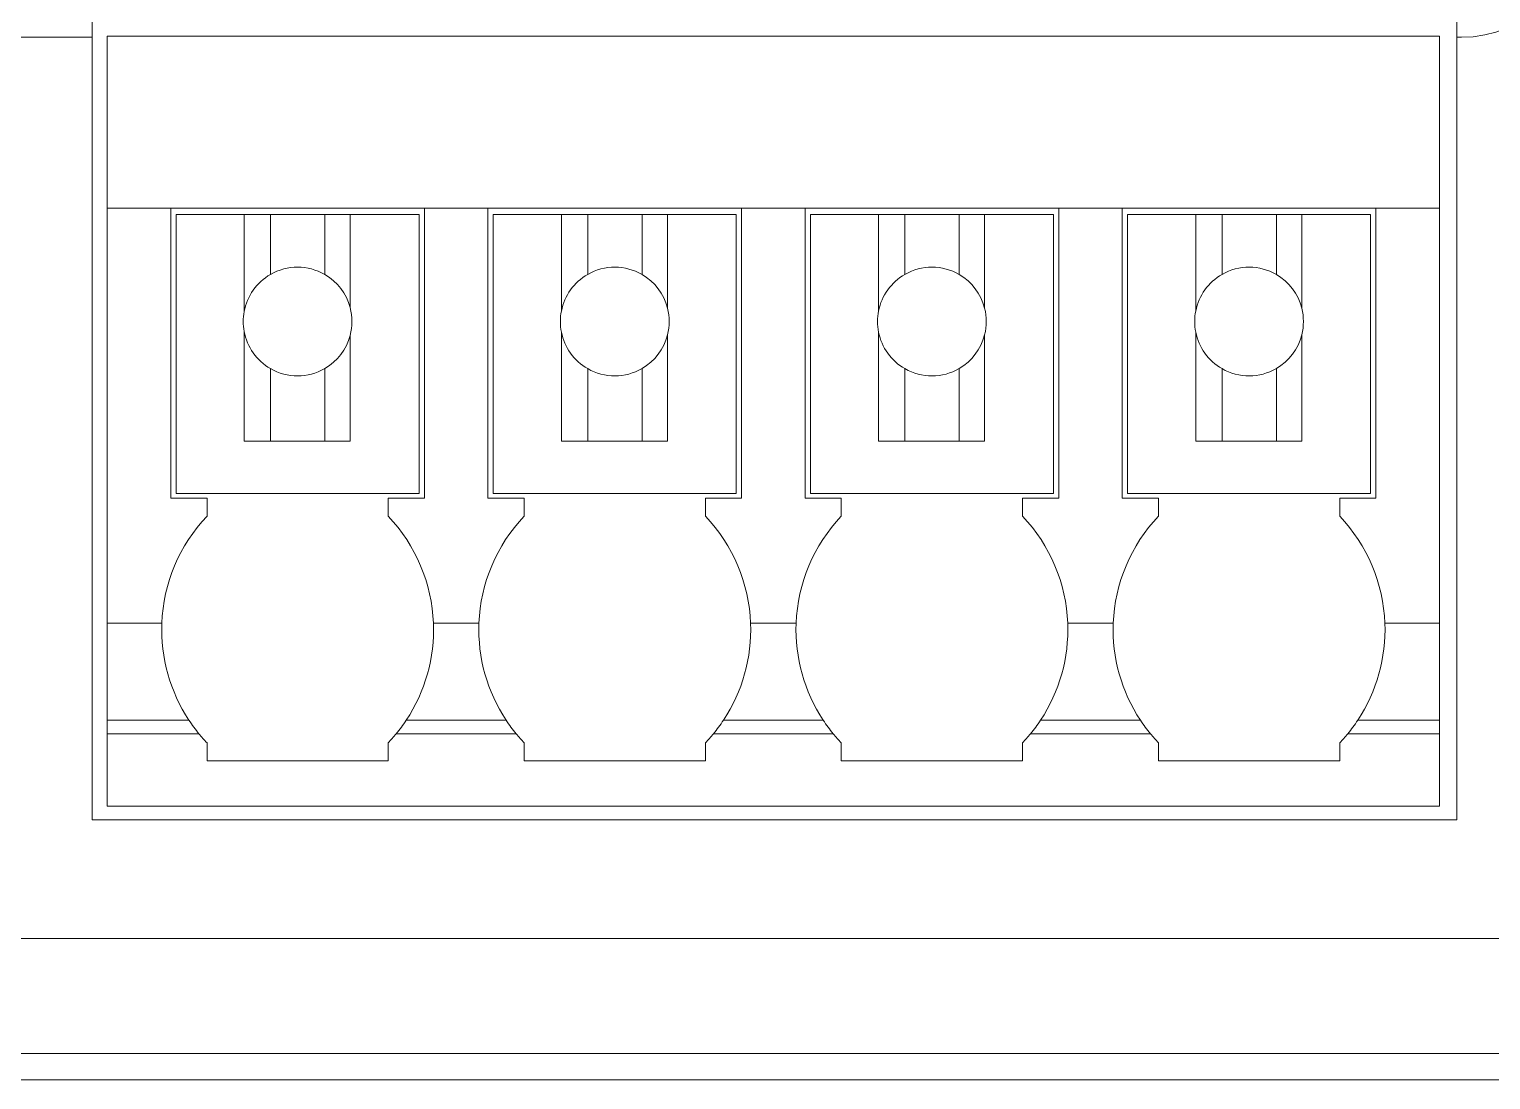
# Model space of a CAD drawing. Header units: inches. Extents: x 0.3 to 10.6, y 0.4 to 8.2.
# Drawn here: x 2.375 to 3.01, y 3.493 to 3.95 of the extents above; entities that cross this region are included whole.
import ezdxf

# ---------------------------------------------------------------- set-up
doc = ezdxf.new("R2010")
doc.units = ezdxf.units.IN
doc.header["$MEASUREMENT"] = 0

msp = doc.modelspace()

# ---------------------------------------------------------------- linework, layer by layer
at = {"color": 7, "linetype": 'Continuous', "lineweight": 15}
for p, q in [((2.40256, 3.94644), (2.40256, 3.95294)), ((2.99556, 3.95294), (2.99556, 3.94644)), ((2.05128, 3.94644), (2.40256, 3.94644)), ((2.40256, 3.94644), (2.40256, 3.60644)), ((2.98792, 3.94695), (2.40918, 3.94695)), ((2.40918, 3.94695), (2.40918, 3.87214)), ((2.98792, 3.94695), (2.98792, 3.87214)), ((2.99556, 3.94644), (2.99756, 3.94644)), ((2.99556, 3.60644), (2.99556, 3.94644)), ((2.43674, 3.87214), (2.40918, 3.87214)), ((2.40918, 3.87214), (2.40918, 3.69178)), ((2.43674, 3.87214), (2.43674, 3.74616)), ((2.54697, 3.87214), (2.43674, 3.87214)), ((2.4391, 3.86939), (2.4391, 3.74813)), ((2.46863, 3.86939), (2.4391, 3.86939)), ((2.46863, 3.82723), (2.46863, 3.86939)), ((2.48004, 3.86939), (2.46863, 3.86939)), ((2.48004, 3.86939), (2.48004, 3.84339)), ((2.50367, 3.86939), (2.48004, 3.86939)), ((2.51469, 3.86939), (2.50367, 3.86939)), ((2.50367, 3.86939), (2.50367, 3.84339)), ((2.51469, 3.86939), (2.51469, 3.82898)), ((2.54461, 3.86939), (2.51469, 3.86939)), ((2.54461, 3.74813), (2.54461, 3.86939)), ((2.54697, 3.74616), (2.54697, 3.87214)), ((2.57453, 3.87214), (2.54697, 3.87214)), ((2.57453, 3.87214), (2.57453, 3.74616)), ((2.68477, 3.87214), (2.57453, 3.87214)), ((2.57689, 3.86939), (2.57689, 3.74813)), ((2.60647, 3.86939), (2.57689, 3.86939)), ((2.61789, 3.86939), (2.60647, 3.86939)), ((2.60647, 3.8275), (2.60647, 3.86939)), ((2.61789, 3.86939), (2.61789, 3.84342)), ((2.64151, 3.86939), (2.61789, 3.86939)), ((2.65254, 3.86939), (2.64151, 3.86939)), ((2.64151, 3.86939), (2.64151, 3.84336)), ((2.65254, 3.86939), (2.65254, 3.82878)), ((2.68241, 3.86939), (2.65254, 3.86939)), ((2.68241, 3.74813), (2.68241, 3.86939)), ((2.71233, 3.87214), (2.68477, 3.87214)), ((2.68477, 3.74616), (2.68477, 3.87214)), ((2.71233, 3.87214), (2.71233, 3.74616)), ((2.82256, 3.87214), (2.71233, 3.87214)), ((2.71469, 3.86939), (2.71469, 3.74813)), ((2.74427, 3.86939), (2.71469, 3.86939)), ((2.75569, 3.86939), (2.74427, 3.86939)), ((2.74427, 3.8275), (2.74427, 3.86939)), ((2.75569, 3.86939), (2.75569, 3.84342)), ((2.77931, 3.86939), (2.75569, 3.86939)), ((2.79033, 3.86939), (2.77931, 3.86939)), ((2.77931, 3.86939), (2.77931, 3.84336)), ((2.79033, 3.86939), (2.79033, 3.82878)), ((2.8202, 3.86939), (2.79033, 3.86939)), ((2.8202, 3.74813), (2.8202, 3.86939)), ((2.82256, 3.74616), (2.82256, 3.87214)), ((2.85012, 3.87214), (2.82256, 3.87214)), ((2.85012, 3.87214), (2.85012, 3.74616)), ((2.96036, 3.87214), (2.85012, 3.87214)), ((2.85249, 3.86939), (2.85249, 3.74813)), ((2.88206, 3.86939), (2.85249, 3.86939)), ((2.88206, 3.8275), (2.88206, 3.86939)), ((2.89348, 3.86939), (2.88206, 3.86939)), ((2.89348, 3.86939), (2.89348, 3.84342)), ((2.9171, 3.86939), (2.89348, 3.86939)), ((2.9171, 3.86939), (2.9171, 3.84336)), ((2.92813, 3.86939), (2.9171, 3.86939)), ((2.92813, 3.86939), (2.92813, 3.82878)), ((2.958, 3.86939), (2.92813, 3.86939)), ((2.958, 3.74813), (2.958, 3.86939)), ((2.96036, 3.74616), (2.96036, 3.87214)), ((2.98792, 3.87214), (2.96036, 3.87214)), ((2.98792, 3.87214), (2.98792, 3.69178)), ((2.46863, 3.77096), (2.46863, 3.81864)), ((2.51469, 3.81688), (2.51469, 3.77096)), ((2.60647, 3.77096), (2.60647, 3.81836)), ((2.65254, 3.81708), (2.65254, 3.77096)), ((2.74427, 3.77096), (2.74427, 3.81836)), ((2.79033, 3.81708), (2.79033, 3.77096)), ((2.88206, 3.77096), (2.88206, 3.81836)), ((2.92813, 3.81708), (2.92813, 3.77096)), ((2.48004, 3.80247), (2.48004, 3.77096)), ((2.50367, 3.80247), (2.50367, 3.77096)), ((2.61789, 3.80244), (2.61789, 3.77096)), ((2.64151, 3.8025), (2.64151, 3.77096)), ((2.75569, 3.80244), (2.75569, 3.77096)), ((2.77931, 3.8025), (2.77931, 3.77096)), ((2.89348, 3.80244), (2.89348, 3.77096)), ((2.9171, 3.8025), (2.9171, 3.77096)), ((2.46863, 3.77096), (2.51469, 3.77096)), ((2.60647, 3.77096), (2.65254, 3.77096)), ((2.74427, 3.77096), (2.79033, 3.77096)), ((2.88206, 3.77096), (2.92813, 3.77096)), ((2.4391, 3.74813), (2.54461, 3.74813)), ((2.57689, 3.74813), (2.68241, 3.74813)), ((2.71469, 3.74813), (2.8202, 3.74813)), ((2.85249, 3.74813), (2.958, 3.74813)), ((2.43674, 3.74616), (2.45249, 3.74616)), ((2.45249, 3.74616), (2.45249, 3.73829)), ((2.53123, 3.74616), (2.54697, 3.74616)), ((2.53123, 3.73829), (2.53123, 3.74616)), ((2.57453, 3.74616), (2.59028, 3.74616)), ((2.59028, 3.74616), (2.59028, 3.73829)), ((2.66902, 3.73829), (2.66902, 3.74616)), ((2.66902, 3.74616), (2.68477, 3.74616)), ((2.71233, 3.74616), (2.72808, 3.74616)), ((2.72808, 3.74616), (2.72808, 3.73829)), ((2.80682, 3.74616), (2.82256, 3.74616)), ((2.80682, 3.73829), (2.80682, 3.74616)), ((2.85012, 3.74616), (2.86587, 3.74616)), ((2.86587, 3.74616), (2.86587, 3.73829)), ((2.94461, 3.73829), (2.94461, 3.74616)), ((2.94461, 3.74616), (2.96036, 3.74616)), ((2.43285, 3.69178), (2.40918, 3.69178)), ((2.40918, 3.69178), (2.40918, 3.64969)), ((2.57065, 3.69178), (2.55086, 3.69178)), ((2.70844, 3.69178), (2.68865, 3.69178)), ((2.84624, 3.69178), (2.82645, 3.69178)), ((2.98792, 3.69178), (2.96425, 3.69178)), ((2.98792, 3.69178), (2.98792, 3.64969)), ((2.44465, 3.64969), (2.40918, 3.64969)), ((2.40918, 3.64969), (2.40918, 3.6438)), ((2.58245, 3.64969), (2.53906, 3.64969)), ((2.72024, 3.64969), (2.67685, 3.64969)), ((2.85804, 3.64969), (2.81465, 3.64969)), ((2.98792, 3.64969), (2.95244, 3.64969)), ((2.98792, 3.64969), (2.98792, 3.6438)), ((2.449, 3.6438), (2.40918, 3.6438)), ((2.40918, 3.6438), (2.40918, 3.6123)), ((2.45249, 3.63986), (2.45249, 3.63199)), ((2.53123, 3.63199), (2.53123, 3.63986)), ((2.5868, 3.6438), (2.53471, 3.6438)), ((2.59028, 3.63986), (2.59028, 3.63199)), ((2.66902, 3.63199), (2.66902, 3.63986)), ((2.72459, 3.6438), (2.6725, 3.6438)), ((2.72808, 3.63986), (2.72808, 3.63199)), ((2.80682, 3.63199), (2.80682, 3.63986)), ((2.86239, 3.6438), (2.8103, 3.6438)), ((2.86587, 3.63986), (2.86587, 3.63199)), ((2.94461, 3.63199), (2.94461, 3.63986)), ((2.98792, 3.6438), (2.94809, 3.6438)), ((2.98792, 3.6438), (2.98792, 3.6123)), ((2.45249, 3.63199), (2.53123, 3.63199)), ((2.59028, 3.63199), (2.66902, 3.63199)), ((2.72808, 3.63199), (2.80682, 3.63199)), ((2.86587, 3.63199), (2.94461, 3.63199)), ((2.40918, 3.6123), (2.98792, 3.6123)), ((2.40256, 3.60644), (2.99556, 3.60644)), ((2.3032, 3.55479), (3.04271, 3.55479)), ((3.05271, 3.5048), (2.3032, 3.5048)), ((2.07906, 3.49344), (3.05406, 3.49344))]:
    msp.add_line(p, q, dxfattribs=at)
for centre, radius, start, end in [((2.99756, 3.99644), 0.05, 270, 0), ((2.49186, 3.82293), 0.02362, 120, 169.52469), ((2.49186, 3.82293), 0.02362, 60, 120), ((2.49186, 3.82293), 0.02362, 14.83511, 60), ((2.62965, 3.82293), 0.02362, 119.85456, 168.85268), ((2.62965, 3.82293), 0.02362, 59.85434, 119.85456), ((2.62965, 3.82293), 0.02362, 14.33454, 59.85434), ((2.76745, 3.82293), 0.02362, 119.85456, 168.85268), ((2.76745, 3.82293), 0.02362, 59.85434, 119.85456), ((2.76745, 3.82293), 0.02362, 14.33454, 59.85434), ((2.90524, 3.82293), 0.02362, 119.85456, 168.85268), ((2.90524, 3.82293), 0.02362, 59.85434, 119.85456), ((2.90524, 3.82293), 0.02362, 14.33454, 59.85434), ((2.49186, 3.82293), 0.02362, 169.52469, 190.47531), ((2.49186, 3.82293), 0.02362, 345.16489, 14.83511), ((2.62965, 3.82293), 0.02362, 168.85268, 191.14732), ((2.62965, 3.82293), 0.02362, 345.66546, 14.33454), ((2.76745, 3.82293), 0.02362, 168.85268, 191.14732), ((2.76745, 3.82293), 0.02362, 345.66546, 14.33454), ((2.90524, 3.82293), 0.02362, 168.85268, 191.14732), ((2.90524, 3.82293), 0.02362, 345.66546, 14.33454), ((2.49186, 3.82293), 0.02362, 190.47531, 240), ((2.49186, 3.82293), 0.02362, 300, 345.16489), ((2.62965, 3.82293), 0.02362, 191.14732, 240.14544), ((2.62965, 3.82293), 0.02362, 300.14566, 345.66546), ((2.76745, 3.82293), 0.02362, 191.14732, 240.14544), ((2.76745, 3.82293), 0.02362, 300.14566, 345.66546), ((2.90524, 3.82293), 0.02362, 191.14732, 240.14544), ((2.90524, 3.82293), 0.02362, 300.14566, 345.66546), ((2.49186, 3.82293), 0.02362, 240, 300), ((2.62965, 3.82293), 0.02362, 240.14544, 300.14566), ((2.76745, 3.82293), 0.02362, 240.14544, 300.14566), ((2.90524, 3.82293), 0.02362, 240.14544, 300.14566), ((2.50416, 3.68907), 0.07136, 136.39718, 177.82524), ((2.47955, 3.68907), 0.07136, 2.17476, 43.60282), ((2.64195, 3.68907), 0.07136, 136.39718, 177.82524), ((2.61735, 3.68907), 0.07136, 2.17476, 43.60282), ((2.77975, 3.68907), 0.07136, 136.39718, 177.82524), ((2.75514, 3.68907), 0.07136, 2.17476, 43.60282), ((2.91754, 3.68907), 0.07136, 136.39718, 177.82524), ((2.89294, 3.68907), 0.07136, 2.17476, 43.60282), ((2.50416, 3.68907), 0.07136, 177.82524, 213.49925), ((2.47955, 3.68907), 0.07136, 326.50075, 2.17476), ((2.64195, 3.68907), 0.07136, 177.82524, 213.49925), ((2.61735, 3.68907), 0.07136, 326.50075, 2.17476), ((2.77975, 3.68907), 0.07136, 177.82524, 213.49925), ((2.75514, 3.68907), 0.07136, 326.50075, 2.17476), ((2.91754, 3.68907), 0.07136, 177.82524, 213.49925), ((2.89294, 3.68907), 0.07136, 326.50075, 2.17476), ((2.50416, 3.68907), 0.07136, 213.49925, 219.38163), ((2.47955, 3.68907), 0.07136, 320.61837, 326.50075), ((2.64195, 3.68907), 0.07136, 213.49925, 219.38163), ((2.61735, 3.68907), 0.07136, 320.61837, 326.50075), ((2.77975, 3.68907), 0.07136, 213.49925, 219.38163), ((2.75514, 3.68907), 0.07136, 320.61837, 326.50075), ((2.91754, 3.68907), 0.07136, 213.49925, 219.38163), ((2.89294, 3.68907), 0.07136, 320.61837, 326.50075), ((2.50416, 3.68907), 0.07136, 219.38163, 223.60282), ((2.47955, 3.68907), 0.07136, 316.39718, 320.61837), ((2.64195, 3.68907), 0.07136, 219.38163, 223.60282), ((2.61735, 3.68907), 0.07136, 316.39718, 320.61837), ((2.77975, 3.68907), 0.07136, 219.38163, 223.60282), ((2.75514, 3.68907), 0.07136, 316.39718, 320.61837), ((2.91754, 3.68907), 0.07136, 219.38163, 223.60282), ((2.89294, 3.68907), 0.07136, 316.39718, 320.61837)]:
    msp.add_arc(centre, radius, start, end, dxfattribs=at)

doc.saveas('drawing.dxf')
